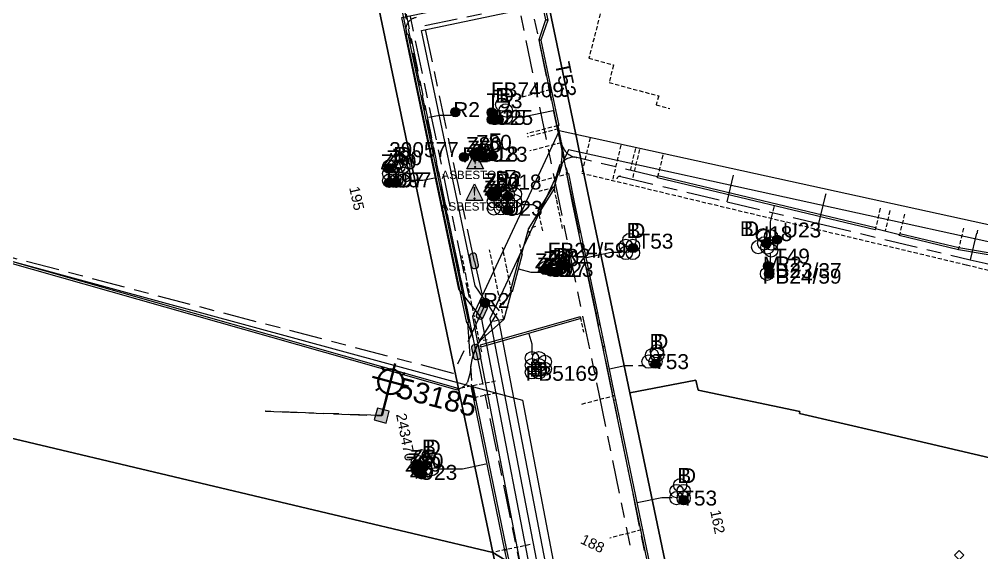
# Model space of a CAD drawing. Header units: metres. Extents: x 313711 to 315840, y 6256069 to 6257554.
# Drawn here: x 315133.4 to 315249.5, y 6256413.3 to 6256477.6 of the extents above; entities that cross this region are included whole.
import ezdxf
from ezdxf.enums import TextEntityAlignment as Align

# ---------------------------------------------------------------- set-up
doc = ezdxf.new("R2010")
doc.units = ezdxf.units.M
doc.linetypes.add('Cable Exist UG', pattern=[8.2, 4, -1.2, 1.8, -1.2])
doc.linetypes.add('DASHED', pattern=[0.75, 0.5, -0.25])
doc.layers.get('0').update_dxf_attribs({"color": 6})
for name, color, linetype in [('_User DUCT CONFIGS', 7, 'Continuous'), ('_User EARTHING', 7, 'Continuous'), ('Duct_SP_EXT', 7, 'Continuous'), ('Equip_HV_EXT', 7, 'Continuous'), ('Equip_SP_SL_EXT', 7, 'Continuous'), ('Mains_HV_EXT', 7, 'Continuous'), ('Mains_LV_EXT', 7, 'Continuous'), ('Mains_SL_EXT', 7, 'Continuous'), ('Services_SP_EXT', 7, 'Continuous'), ('SupportsUG_SP_LV_SL_EXT', 7, 'Continuous'), ('Trench_SP_EXT', 7, 'Continuous'), ('UG_Details_SP_MISC', 7, 'Continuous')]:
    doc.layers.add(name, color=color, linetype=linetype)
for name, color, linetype, lineweight in [('Cadastre Buildings_SP_EXT', 9, 'Continuous', 5), ('Cadastre Land Parcels_SP_EXT', 9, 'Continuous', 5), ('Cadastre Roads_SP_EXT', 9, 'Continuous', 5)]:
    doc.layers.add(name, color=color, linetype=linetype, lineweight=lineweight)
doc.layers.add('UNKNOWN_FEATURES', color=1, linetype='DASHED', plot=False)
doc.styles.add('COLUMN_LABEL', font='arial.ttf')
doc.styles.add('iecARIAL', font='arial.ttf', dxfattribs={"height": 2})
doc.styles.add('iecNAME', font='times.ttf')
doc.styles.add('POLE_LABEL', font='arial.ttf')
doc.styles.get("Standard").update_dxf_attribs({"font": 'arial.ttf'})
doc.linetypes.add('Cable P UG', pattern='A,6,-0.5,["P",Standard,S=1.7,R=0,X=0.5,Y=-1],-2.9', length=9.4)

# ---------------------------------------------------------------- blocks, each defined once
blk = doc.blocks.new('COLUMN_EXT')
blk.add_hatch(color=256).paths.add_polyline_path([(-1.49, 1.48), (-1.49, -1.49), (1.48, -1.49), (1.48, 1.48)])
blk.add_lwpolyline([(-1.49, -1.49), (1.48, -1.49), (1.48, 1.48), (-1.49, 1.48)], close=True)
for tag, height, style, flags, p in [('ASSET_NUM', 2.5, 'COLUMN_LABEL', 8, (2, 2)), ('STRUCTURE_PLANT_NUMBER', 0.2, 'POLE_LABEL', 9, (1.81, 0.03)), ('STREET_CODE', 0.2, 'COLUMN_LABEL', 9, (1.81, -0.2))]:
    blk.add_attdef(tag, text='', height=height, dxfattribs=dict(style=style, flags=flags)).set_placement(p, align=Align.MIDDLE_LEFT)
at = {"flags": 1}
blk.add_attdef('Z', (1.81, -2.35), '', height=0.2, dxfattribs=at)
at = {"flags": 9}
for tag, p in [('COLUMN_TYPE', (1.81, -0.4)), ('OWNED_BY', (1.81, -0.6)), ('STATE', (1.81, -0.8)), ('USAGE', (1.81, -1)), ('STREETNAME', (1.81, -1.6)), ('SUBURB', (1.81, -1.8)), ('LEGEND', (1.81, -1.2)), ('LOCATION', (1.81, -1.4)), ('NOTES', (1.81, -2))]:
    blk.add_attdef(tag, text='', height=0.2, dxfattribs=at).set_placement(p, align=Align.MIDDLE_LEFT)
blk = doc.blocks.new('DUCT_EXT')
blk.add_circle((0, 0.8), 0.8)
at = {"flags": 1}
blk.add_attdef('Z', (0, 0), '', height=0.2, dxfattribs=at)
at = {"flags": 9}
for tag, p in [('DUCT_CODE', (0, 0)), ('XSECT_TYPE', (0, -0.2)), ('STATE', (0, -0.6)), ('FB_REFERENCE', (0, -0.4)), ('NOTES', (0, -0.8))]:
    blk.add_attdef(tag, text='', height=0.2, dxfattribs=at).set_placement(p, align=Align.MIDDLE_LEFT)
blk = doc.blocks.new('SL_LANTERN_EXT')
at = {"lineweight": 40}
for p, q in [((0, 1.97), (0, 6.47)), ((-1.46, 5.68), (-1.06, 5.28)), ((1.46, 5.68), (1.06, 5.28)), ((-2.25, 4.22), (2.25, 4.22)), ((-1.46, 2.76), (-1.06, 3.16)), ((0, 0), (0, 2.72)), ((1.46, 2.76), (1.06, 3.16))]:
    blk.add_line(p, q, dxfattribs=at)
blk.add_circle((0, 4.22), 1.5, dxfattribs=at)
at = {"style": 'iecARIAL', "flags": 8}
blk.add_attdef('ASSET_NUM', (1.5, 1.5), '', height=2.5, dxfattribs=at)
for tag, p, height, flags in [('CONSTRUCTED_VOLTAGE', (0.98, -0.65), 0.2, 9), ('CONTROL_TYPE', (0.98, -0.85), 0.2, 9), ('LANTERN_PURPOSE', (0.98, -1.05), 0.2, 9), ('LANTERN_TYPE', (0.98, -1.25), 0.2, 9), ('LNUMBER', (2.18, -3.25), 2.5, 8), ('OPERATING_VOLTAGE', (0.98, -1.65), 0.2, 9), ('ORIENTATION', (0.98, -1.85), 0.2, 9), ('OWNED_BY', (0.98, -2.05), 0.2, 9), ('STATE', (0.98, -2.25), 0.2, 9), ('NO_PHASES', (0.98, -1.45), 0.2, 9), ('USAGE', (0.98, -2.45), 0.2, 9), ('CEXIST', (0.98, -2.65), 0.2, 9), ('CNEW', (0.98, -2.85), 0.2, 9), ('CNUMBER', (0.98, -3.05), 0.2, 9), ('CREMOVE', (0.98, -3.25), 0.2, 9), ('CREPLACE', (0.98, -3.45), 0.2, 9), ('LKINGHEIGHT', (0.98, -3.65), 0.2, 9), ('LBRACKET', (0.98, -3.85), 0.2, 9), ('LBRACKETVOCAB', (0.98, -4.05), 0.2, 9), ('LCATEGORY', (0.98, -4.25), 0.2, 9), ('LCHARGE1', (0.98, -4.45), 0.2, 9), ('LCHARGE1PERCENT', (0.98, -4.65), 0.2, 9), ('LCHARGE2', (0.98, -4.85), 0.2, 9), ('LCHARGE2PERCENT', (0.98, -5.05), 0.2, 9), ('LCHARGE3', (0.98, -5.25), 0.2, 9), ('LCHARGE3PERCENT', (0.98, -5.45), 0.2, 9), ('LEXIST', (0.98, -5.65), 0.2, 9), ('LLAMP', (0.98, -5.85), 0.2, 9), ('LLAMPVOCAB', (0.98, -6.05), 0.2, 9), ('LMAST', (0.98, -6.25), 0.2, 9), ('LMASTVOCAB', (0.98, -6.45), 0.2, 9), ('LNEW', (0.98, -6.65), 0.2, 9), ('LANTNUMBER', (0.98, -6.85), 0.2, 9), ('LOUTREACH', (0.98, -7.25), 0.2, 9), ('LOUTREACHVOCAB', (0.98, -7.45), 0.2, 9), ('LRATECODE', (0.98, -7.65), 0.2, 9), ('LREMOVE', (0.98, -7.85), 0.2, 9), ('LREPLACE', (0.98, -8.05), 0.2, 9), ('LTYPE', (0.98, -8.25), 0.2, 9), ('STREETNAME', (0.98, -9.25), 0.2, 9), ('SUBURB', (0.98, -9.45), 0.2, 1), ('LTYPEVOCAB', (0.98, -8.45), 0.2, 9), ('LEGEND', (0.98, -8.65), 0.2, 9), ('LOCATION', (0.98, -8.85), 0.2, 9), ('NOTES', (0.98, -9.05), 0.2, 9)]:
    blk.add_attdef(tag, p, '', height=height, dxfattribs=dict(flags=flags))
blk = doc.blocks.new('CCP_EXT')
at = {"flags": 9}
for tag, p in [('STATE', (0, -1.8)), ('LEGEND', (0, -1.4)), ('LIFE_SUPPORT', (0, -1.6)), ('NOTES', (0, -2))]:
    blk.add_attdef(tag, text='', height=0.2, dxfattribs=at).set_placement(p, align=Align.MIDDLE_LEFT)
blk.add_wipeout([(0, 0.57), (0.57, 0), (0, -0.57), (-0.57, 0)])
blk.add_lwpolyline([(-0.57, 0), (0, 0.57), (0.57, 0), (0, -0.57), (-0.57, 0)])
at = {"flags": 1}
blk.add_attdef('Z', (0, 0), '', height=0.2, dxfattribs=at)
at = {"flags": 9}
for tag, p in [('CCP_TYPE', (0, 0)), ('CONSTRUCTED_VOLTAGE', (0, -0.2)), ('OPERATING_VOLTAGE', (0, -0.6)), ('ORIENTATION', (0, -0.8)), ('OWNED_BY', (0, -1)), ('NO_PHASES', (0, -0.4)), ('USAGE', (0, -1.2))]:
    blk.add_attdef(tag, text='', height=0.2, dxfattribs=at).set_placement(p, align=Align.MIDDLE_LEFT)
blk = doc.blocks.new('HV_STJ_EXT')
h = blk.add_hatch(color=256)
edge = h.paths.add_edge_path()
edge.add_ellipse((-0.59, 0.13), major_axis=(0.226, 0.226), ratio=1, start_angle=45, end_angle=135)
edge.add_line((-0.91, 0.13), (-0.91, -0.13))
edge.add_ellipse((-0.59, -0.13), major_axis=(0.226, 0.226), ratio=1, start_angle=135, end_angle=225)
edge.add_line((-0.59, -0.45), (0.59, -0.45))
edge.add_ellipse((0.59, -0.13), major_axis=(-0.226, 0.226), ratio=1, start_angle=135, end_angle=225)
edge.add_line((0.91, -0.13), (0.91, 0.13))
edge.add_ellipse((0.59, 0.13), major_axis=(-0.226, 0.226), ratio=1, start_angle=225, end_angle=315)
edge.add_line((0.59, 0.45), (-0.59, 0.45))
blk.add_lwpolyline([(-0.91, 0.13), (-0.91, -0.13, 0.414214), (-0.59, -0.45), (0.59, -0.45, 0.414214), (0.91, -0.13), (0.91, 0.13, 0.414214), (0.59, 0.45), (-0.59, 0.45, 0.414214)], format="xyb", close=True)
for tag, flags, p in [('ORIENTATION', 9, (1.5, 0)), ('Z', 1, (1.5, -0.8)), ('USAGE', 9, (1.5, -0.2)), ('LEGEND', 9, (1.5, -0.4)), ('NOTES', 9, (1.5, -0.6))]:
    blk.add_attdef(tag, text='', height=0.2, dxfattribs=dict(flags=flags)).set_placement(p, align=Align.MIDDLE_LEFT)
blk = doc.blocks.new('WARNING_FEATURE_EXT')
h = blk.add_hatch(color=2)
h.dxf.hatch_style = 1
h.paths.add_polyline_path([(0, 1.99), (-0.99, 0), (1, 0)])
at = {"color": 18, "true_color": 0x000000}
blk.add_lwpolyline([(-0.99, 0), (0, 1.99), (1, 0)], close=True, dxfattribs=at)
at = {"color": 18, "true_color": 0x000000, "insert": (0, 0.87), "char_height": 1.5, "attachment_point": 5, "line_spacing_factor": 1.5, "style": 'iecNAME'}
blk.add_mtext_dynamic_manual_height_columns('!', width=1.5, gutter_width=4, heights=[0], dxfattribs=at)
at = {"color": 2, "flags": 1}
for tag, p in [('STATE', (1.19, 2.01)), ('HAZMAT_ID', (1.19, 0.72))]:
    blk.add_attdef(tag, p, '', height=0.8, dxfattribs=at)
at = {"color": 2}
blk.add_attdef('WARNING_TYPE', text='', height=1, dxfattribs=at).set_placement((-4.07, -1.22), (4.88, -1.22), align=Align.ALIGNED)
at = {"color": 2, "flags": 1}
blk.add_attdef('WARNING_DESC', text='', height=0.8, dxfattribs=at).set_placement((1.19, -0.56), align=Align.MIDDLE_CENTER)
blk = doc.blocks.new('CABLE_LARGE_EXT')
h = blk.add_hatch(color=256)
edge = h.paths.add_edge_path()
edge.add_arc((0, 0.55), 0.55, 0, 360)
blk.add_circle((0, 0.55), 0.55)
at = {"flags": 1}
blk.add_attdef('Z', (0, 0), '', height=0.2, dxfattribs=at)
at = {"flags": 9}
for tag, p in [('COND_CODE', (0, 0)), ('STATE', (0, -0.4)), ('XSECT_SIZE', (0, -0.6)), ('FB_REFERENCE', (0, -0.2)), ('NOTES', (0, -0.8))]:
    blk.add_attdef(tag, text='', height=0.2, dxfattribs=at).set_placement(p, align=Align.MIDDLE_LEFT)

msp = doc.modelspace()

# ---------------------------------------------------------------- linework, layer by layer
at = {"layer": '_User DUCT CONFIGS'}
for points in [[(315192.49, 6256465.82), (315194.14, 6256465.82), (315197.83, 6256466.59)], [(315185.5, 6256466.01), (315184.13, 6256466.01), (315182.84, 6256465.73)], [(315180.35, 6256458.2), (315182.14, 6256458.2), (315183.54, 6256458.49)], [(315193.88, 6256455.28), (315195.43, 6256455.28), (315196.16, 6256454.83)], [(315224.36, 6256454.45), (315224.52, 6256455.11)], [(315224.07, 6256451.8), (315224.07, 6256453.16), (315224.32, 6256454.29)], [(315206.09, 6256449.46), (315204.83, 6256449.46), (315201.86, 6256448.85)], [(315224.07, 6256448.36), (315224.07, 6256449.45)], [(315196.59, 6256447.05), (315195.17, 6256447.05), (315193.71, 6256447.45)], [(315190.01, 6256443.09), (315190.8, 6256443.09), (315191.31, 6256442.46)], [(315195.3, 6256437.15), (315195.3, 6256438.42), (315194.94, 6256439.65)], [(315207.43, 6256435.8), (315206.49, 6256435.8), (315204.64, 6256435.41)], [(315207.43, 6256435.8), (315206.49, 6256435.8), (315204.64, 6256435.41)], [(315208.85, 6256435.8), (315208.12, 6256435.8)], [(315208.85, 6256435.8), (315208.12, 6256435.8)], [(315183.9, 6256423.41), (315186.91, 6256423.41), (315189.73, 6256423.98)], [(315181.08, 6256423.49), (315181.59, 6256423.31)], [(315181.31, 6256422.24), (315181.6, 6256422.64)], [(315212.21, 6256419.92), (315210.95, 6256419.92), (315207.98, 6256419.3)]]:
    msp.add_lwpolyline(points, dxfattribs=at)
at = {"layer": 'Cadastre Buildings_SP_EXT', "linetype": 'Continuous'}
msp.add_lwpolyline([(315190.56, 6256413.33), (315093.67, 6256436.29), (315092.57, 6256431.85), (315089.6, 6256432.54), (315087.87, 6256425.48), (315086.7, 6256420.72), (315166.13, 6256402.05), (315166.15, 6256403.83), (315192.36, 6256404.77), (315190.56, 6256413.33)], close=True, dxfattribs=at)
at = {"layer": 'Cadastre Land Parcels_SP_EXT', "linetype": 'Continuous'}
msp.add_lwpolyline([(315172.74, 6256498.35), (315135.1, 6256507.46), (315109.63, 6256513.64), (315109.56, 6256513.37), (315100.55, 6256477.1), (315096.48, 6256460.5), (315096.2, 6256459.33), (315090.7, 6256436.98), (315091.39, 6256436.82), (315092.66, 6256436.53), (315093.67, 6256436.29), (315190.56, 6256413.33), (315172.74, 6256498.35)], close=True, dxfattribs=at)
for points in [[(315172.74, 6256498.35), (315190.56, 6256413.33), (315214.14, 6256398.91)], [(315196.58, 6256482.69), (315200.68, 6256463.13), (315201.39, 6256459.76), (315202.24, 6256455.71), (315205.27, 6256441.21), (315205.84, 6256438.52), (315207.09, 6256432.56), (315215.06, 6256434.08), (315215.34, 6256432.87), (315227.59, 6256430.29), (315227.54, 6256430.06), (315237.26, 6256427.83), (315268.73, 6256420.48)], [(315212.44, 6256407.01), (315207.09, 6256432.56), (315205.84, 6256438.52), (315205.27, 6256441.21), (315202.24, 6256455.71), (315201.39, 6256459.76), (315200.68, 6256463.13), (315196.58, 6256482.69)], [(315270.52, 6256408.2), (315270.8, 6256419.99), (315268.73, 6256420.48), (315237.26, 6256427.83), (315227.54, 6256430.06), (315227.59, 6256430.29), (315215.34, 6256432.87), (315215.06, 6256434.08), (315207.09, 6256432.56), (315212.44, 6256407.01)]]:
    msp.add_lwpolyline(points, dxfattribs=at)
at = {"layer": 'Cadastre Roads_SP_EXT', "linetype": 'Continuous'}
msp.add_lwpolyline([(315214.14, 6256398.91), (315190.56, 6256413.33), (315192.36, 6256404.77), (315193.59, 6256398.88), (315195.3, 6256390.68), (315209.18, 6256386.17), (315217.32, 6256383.53), (315214.14, 6256398.91)], close=True, dxfattribs=at)
at = {"layer": 'Duct_SP_EXT'}
for p, q in [((315195.66, 6256483.6), (315196.93, 6256477.52)), ((315195.9, 6256483.61), (315197.18, 6256477.5)), ((315196.93, 6256477.52), (315196.13, 6256475.1)), ((315197.18, 6256477.5), (315196.37, 6256475.09)), ((315196.93, 6256477.52), (315197.06, 6256477.51)), ((315197.18, 6256477.5), (315197.06, 6256477.51)), ((315180.07, 6256475.76), (315180.19, 6256475.78)), ((315180.07, 6256475.76), (315187.4, 6256441)), ((315180.31, 6256475.81), (315180.19, 6256475.78)), ((315180.31, 6256475.81), (315187.64, 6256441.05)), ((315196.13, 6256475.1), (315197.38, 6256469.06)), ((315196.13, 6256475.1), (315196.25, 6256475.09)), ((315196.37, 6256475.09), (315196.25, 6256475.09)), ((315196.37, 6256475.09), (315197.62, 6256469.11)), ((315197.38, 6256469.06), (315197.5, 6256469.09)), ((315197.38, 6256469.06), (315197.5, 6256469.09)), ((315197.38, 6256469.06), (315198.28, 6256464.75)), ((315197.62, 6256469.11), (315197.5, 6256469.09)), ((315197.62, 6256469.11), (315197.5, 6256469.09)), ((315197.62, 6256469.11), (315198.51, 6256464.8)), ((315198.28, 6256464.75), (315198.4, 6256464.77)), ((315198.51, 6256464.8), (315198.4, 6256464.77)), ((315198.29, 6256458.89), (315198.7, 6256460.14)), ((315198.52, 6256458.81), (315198.93, 6256460.06)), ((315198.7, 6256460.14), (315198.82, 6256460.1)), ((315198.93, 6256460.06), (315198.82, 6256460.1)), ((315198.29, 6256458.89), (315198.4, 6256458.85)), ((315198.52, 6256458.81), (315198.4, 6256458.85)), ((315199.44, 6256458.94), (315199.56, 6256458.97)), ((315199.44, 6256458.94), (315200.19, 6256455.28)), ((315199.68, 6256458.99), (315199.56, 6256458.97)), ((315199.68, 6256458.99), (315200.43, 6256455.33)), ((315210.41, 6256458.46), (315210.44, 6256458.58)), ((315236.67, 6256452.2), (315210.41, 6256458.46)), ((315210.46, 6256458.7), (315210.44, 6256458.58)), ((315236.73, 6256452.44), (315210.46, 6256458.7)), ((315196.01, 6256454.43), (315197.85, 6256457.38)), ((315196.21, 6256454.3), (315198.06, 6256457.25)), ((315197.85, 6256457.38), (315197.96, 6256457.32)), ((315198.06, 6256457.25), (315197.96, 6256457.32)), ((315200.19, 6256455.28), (315200.31, 6256455.3)), ((315200.19, 6256455.28), (315202.95, 6256442.15)), ((315200.43, 6256455.33), (315200.31, 6256455.3)), ((315200.43, 6256455.33), (315203.19, 6256442.19)), ((315196.01, 6256454.43), (315196.11, 6256454.37)), ((315196.21, 6256454.3), (315196.11, 6256454.37)), ((315236.67, 6256452.2), (315236.7, 6256452.32)), ((315236.73, 6256452.44), (315236.7, 6256452.32)), ((315239.59, 6256451.51), (315239.62, 6256451.62)), ((315246.72, 6256449.81), (315239.59, 6256451.51)), ((315239.65, 6256451.74), (315239.62, 6256451.62)), ((315246.76, 6256450.04), (315239.65, 6256451.74)), ((315192.69, 6256444.82), (315193.92, 6256449.36)), ((315192.92, 6256444.76), (315194.15, 6256449.3)), ((315193.92, 6256449.36), (315194.04, 6256449.33)), ((315194.15, 6256449.3), (315194.04, 6256449.33)), ((315246.72, 6256449.81), (315246.74, 6256449.92)), ((315255.72, 6256448.29), (315246.72, 6256449.81)), ((315246.76, 6256450.04), (315246.74, 6256449.92)), ((315255.8, 6256448.52), (315246.76, 6256450.04)), ((315131.73, 6256448.4), (315186.26, 6256432.91)), ((315131.79, 6256448.63), (315186.33, 6256433.14)), ((315192.69, 6256444.82), (315192.8, 6256444.79)), ((315192.92, 6256444.76), (315192.8, 6256444.79)), ((315202.95, 6256442.15), (315203.07, 6256442.17)), ((315202.95, 6256442.15), (315203.07, 6256442.17)), ((315202.95, 6256442.15), (315203.24, 6256440.77)), ((315203.19, 6256442.19), (315203.07, 6256442.17)), ((315203.19, 6256442.19), (315203.07, 6256442.17)), ((315203.19, 6256442.19), (315203.47, 6256440.82)), ((315187.4, 6256441), (315187.52, 6256441.02)), ((315187.64, 6256441.05), (315187.52, 6256441.02)), ((315201.09, 6256441.74), (315189.04, 6256438.29)), ((315201.16, 6256441.51), (315189.11, 6256438.06)), ((315201.09, 6256441.74), (315201.13, 6256441.63)), ((315201.16, 6256441.51), (315201.13, 6256441.63)), ((315203.24, 6256440.77), (315203.36, 6256440.8)), ((315203.24, 6256440.77), (315203.8, 6256438.1)), ((315203.47, 6256440.82), (315203.36, 6256440.8)), ((315203.47, 6256440.82), (315204.04, 6256438.15)), ((315189.04, 6256438.29), (315189.08, 6256438.17)), ((315189.11, 6256438.06), (315189.08, 6256438.17)), ((315203.8, 6256438.1), (315203.92, 6256438.12)), ((315203.8, 6256438.1), (315205, 6256432.19)), ((315204.04, 6256438.15), (315203.92, 6256438.12)), ((315204.04, 6256438.15), (315205.23, 6256432.24)), ((315186.26, 6256432.91), (315186.3, 6256433.03)), ((315186.33, 6256433.14), (315186.3, 6256433.03)), ((315187.9, 6256433.36), (315188.02, 6256433.38)), ((315187.9, 6256433.36), (315191.99, 6256413.57)), ((315188.14, 6256433.4), (315188.02, 6256433.38)), ((315188.14, 6256433.4), (315192.23, 6256413.62)), ((315204.99, 6256432.19), (315205.11, 6256432.21)), ((315204.99, 6256432.19), (315205.11, 6256431.65)), ((315205, 6256432.19), (315205.11, 6256432.21)), ((315205.23, 6256432.24), (315205.11, 6256432.21)), ((315205.23, 6256432.24), (315205.11, 6256432.21)), ((315205.11, 6256431.65), (315205.22, 6256431.68)), ((315205.11, 6256431.65), (315210.39, 6256406.3)), ((315205.34, 6256431.7), (315205.22, 6256431.68)), ((315205.23, 6256432.24), (315205.34, 6256431.7)), ((315205.34, 6256431.7), (315210.62, 6256406.36)), ((315191.99, 6256413.57), (315192.11, 6256413.6)), ((315191.99, 6256413.57), (315193.26, 6256407.51)), ((315192.23, 6256413.62), (315192.11, 6256413.6)), ((315192.23, 6256413.62), (315193.5, 6256407.56))]:
    msp.add_line(p, q, dxfattribs=at)
at = {"layer": 'Mains_HV_EXT', "linetype": 'Cable P UG'}
for points in [[(315189.16, 6256441.62), (315186.47, 6256445.04), (315179.6, 6256477.79), (315192.45, 6256480.49), (315192.45, 6256480.49), (315192.15, 6256481.93), (315191.68, 6256485.36), (315191.59, 6256488.84), (315191.77, 6256492.25), (315192.22, 6256495.67), (315192.95, 6256498.92), (315194.81, 6256506.08), (315195.25, 6256507.77), (315195.25, 6256507.77), (315204.02, 6256541.49), (315208.35, 6256540.4), (315217.14, 6256538.2), (315227.49, 6256535.61), (315231.86, 6256534.51), (315236.09, 6256533.45), (315239.6, 6256532.57), (315243.81, 6256531.52), (315248.25, 6256530.4), (315257.02, 6256528.2)], [(315191.24, 6256441.36), (315188.42, 6256445.45), (315181.97, 6256476.25), (315194.81, 6256478.94), (315194.12, 6256482.27), (315193.68, 6256485.52), (315193.59, 6256488.82), (315193.76, 6256492.07), (315194.19, 6256495.31), (315194.9, 6256498.45), (315196.75, 6256505.57), (315197.19, 6256507.27), (315205.46, 6256539.06), (315207.86, 6256538.46), (315216.65, 6256536.26), (315227, 6256533.67), (315231.37, 6256532.57), (315235.6, 6256531.51), (315239.12, 6256530.63), (315243.32, 6256529.58), (315247.77, 6256528.46), (315256.53, 6256526.26)], [(315128.06, 6256449.65), (315194.15, 6256431.69), (315194.15, 6256431.69), (315200.36, 6256399.04)], [(315189.16, 6256441.62), (315196.58, 6256403.13)], [(315191.24, 6256441.36), (315198.54, 6256403.56)]]:
    msp.add_lwpolyline(points, dxfattribs=at)
at = {"layer": 'Mains_HV_EXT', "linetype": 'Cable Exist UG'}
for points in [[(315188.34, 6256448.39), (315182.35, 6256476.84), (315194.17, 6256479.29), (315194.17, 6256479.29), (315194.13, 6256479.49), (315193.54, 6256482.29), (315193.16, 6256485.22), (315193.06, 6256489.57), (315193.31, 6256493.26), (315194.06, 6256496.92), (315194.89, 6256500.16)], [(315189.24, 6256442.35), (315185.8, 6256434.9), (315185.8, 6256434.9), (315131.72, 6256449.07), (315117.09, 6256459.8), (315072.49, 6256470.44), (315076.04, 6256484.76)], [(315188.56, 6256437.48), (315179.99, 6256478.39)], [(315188.34, 6256448.39), (315189.58, 6256443.11), (315189.24, 6256442.35)], [(315188.56, 6256437.48), (315203.43, 6256364.84), (315194.52, 6256358.02), (315107.48, 6256377.6)]]:
    msp.add_lwpolyline(points, dxfattribs=at)
at = {"layer": 'Mains_LV_EXT', "linetype": 'Cable Exist UG'}
msp.add_lwpolyline([(315197.03, 6256390.71), (315211.56, 6256400.41), (315202.69, 6256443.76), (315200.28, 6256455.3), (315199.43, 6256459.35), (315198.72, 6256462.72), (315194.61, 6256482.35), (315194.17, 6256485.56), (315194.09, 6256488.81), (315194.26, 6256492.02), (315194.68, 6256495.23), (315195.38, 6256498.33), (315195.7, 6256499.62), (315215.68, 6256494.67), (315217.42, 6256498.36)], dxfattribs=at)
at = {"layer": 'Mains_SL_EXT', "linetype": 'Cable Exist UG'}
for points in [[(315176.16, 6256499.06), (315187.89, 6256443.13)], [(315163.16, 6256430.33), (315177.17, 6256429.82)]]:
    msp.add_lwpolyline(points, dxfattribs=at)
at = {"layer": 'Trench_SP_EXT', "linetype": 'Cable Exist UG'}
for points in [[(315188.32, 6256543.74), (315184.75, 6256544.64), (315184.75, 6256544.64, 0.42093), (315179.64, 6256541.64), (315179.64, 6256541.64), (315178.63, 6256537.66), (315178.63, 6256537.66, 0.136755), (315178.64, 6256536.77), (315178.64, 6256536.77), (315180.02, 6256531.14), (315180.02, 6256531.14, 0.29935), (315180.7, 6256530.54), (315180.7, 6256530.54), (315200.16, 6256525.74), (315200.16, 6256525.74, -0.412505), (315200.79, 6256524.68), (315200.79, 6256524.68), (315195.82, 6256505.59), (315192.89, 6256483.08), (315198.07, 6256457.85)], [(315181.3, 6256477.79, 0.494324), (315180.19, 6256475.78)], [(315198.82, 6256460.1, 0.0839), (315198.8, 6256462.74), (315198.8, 6256462.74), (315198.4, 6256464.77)], [(315210.44, 6256458.59), (315200.7, 6256460.91), (315200.47, 6256460.97), (315200.47, 6256460.97, -0.295741), (315198.83, 6256462.69), (315198.83, 6256462.69), (315198.82, 6256462.71)], [(315198.82, 6256460.1, -0.324789), (315200.63, 6256460.93), (315200.63, 6256460.93), (315200.7, 6256460.91)], [(315205.52, 6256458.35), (315205.52, 6256458.37), (315205.52, 6256458.37, -0.410585), (315205.99, 6256458.65), (315205.99, 6256458.65), (315218.83, 6256455.59)], [(315192.81, 6256444.83), (315191.88, 6256441.41), (315188.95, 6256438.77), (315188.85, 6256438.6), (315188.85, 6256438.6, 0.185931), (315187.99, 6256433.39), (315187.99, 6256433.39), (315187.99, 6256433.37), (315188.39, 6256431.58)], [(315188.74, 6256438.41), (315188.34, 6256437.56), (315188.08, 6256436.75), (315187.92, 6256435.95), (315187.82, 6256435.02), (315187.51, 6256433.85), (315187.51, 6256433.85, -0.219551), (315186.32, 6256433.02), (315186.32, 6256433.02), (315186.3, 6256433.03)]]:
    msp.add_lwpolyline(points, format="xyb", dxfattribs=at)
for points in [[(315175.73, 6256499.35), (315188.44, 6256437.8)], [(315198.4, 6256464.77), (315199.56, 6256458.97)], [(315197.96, 6256457.32), (315198.4, 6256458.85)], [(315197.96, 6256457.32), (315198.4, 6256458.85)], [(315218.83, 6256455.59), (315219.59, 6256458.78)], [(315198.07, 6256457.85), (315203.34, 6256432.42), (315207.1, 6256414.21)], [(315230.62, 6256456.15), (315229.86, 6256452.96)], [(315218.83, 6256455.59), (315229.86, 6256452.96)], [(315196.11, 6256454.37), (315194.87, 6256452.37), (315194.04, 6256449.33)], [(315229.86, 6256452.96), (315248.14, 6256448.59)], [(315239.62, 6256451.62), (315236.7, 6256452.32)], [(315248.91, 6256451.79), (315248.14, 6256448.59)], [(315248.14, 6256448.59), (315249.93, 6256448.17), (315264.57, 6256444.67), (315276.95, 6256441.56), (315278.04, 6256444.14)], [(315188.95, 6256438.77), (315192.8, 6256444.79)], [(315187.52, 6256441.02), (315188.15, 6256439.19)], [(315177.17, 6256429.82), (315163.16, 6256430.33), (315163.11, 6256430.34)]]:
    msp.add_lwpolyline(points, dxfattribs=at)
at = {"layer": 'UG_Details_SP_MISC', "linetype": 'Cable Exist UG', "flags": 128}
for points in [[(315172.72, 6256511.79), (315180.19, 6256475.78)], [(315187.52, 6256441.02), (315188.02, 6256433.38)]]:
    msp.add_lwpolyline(points, dxfattribs=at)
at = {"layer": 'UNKNOWN_FEATURES'}
for points in [[(315220.99, 6256492.42), (315219.58, 6256492.73), (315218.3, 6256487.96), (315215.53, 6256488.71), (315215.42, 6256488.26), (315206.68, 6256490.58), (315202.15, 6256472.92), (315205.11, 6256472.08), (315204.58, 6256469.96), (315210.57, 6256468.35), (315210.26, 6256467.27), (315211.92, 6256466.83)], [(315197.5, 6256469.09), (315193.66, 6256468.08)], [(315198.4, 6256464.77), (315194.65, 6256463.79)], [(315198.48, 6256464.38), (315194.75, 6256463.41)], [(315202.31, 6256463.32), (315201.28, 6256459.01)], [(315198.82, 6256462.71), (315195.04, 6256461.72)], [(315206.01, 6256462.43), (315204.98, 6256458.13)], [(315207.76, 6256462.02), (315207.13, 6256459.38)], [(315208.25, 6256461.9), (315207.39, 6256458.32)], [(315211.07, 6256461.23), (315210.44, 6256458.58)], [(315195.73, 6256457.96), (315199.56, 6256458.97)], [(315270.94, 6256420.24), (315262.76, 6256444.35), (315247.64, 6256447.96), (315201.28, 6256459.01)], [(315197.96, 6256457.32), (315196.1, 6256456.83)], [(315198.97, 6256452.38), (315198.24, 6256455.95), (315197.96, 6256457.32)], [(315230.72, 6256456.54), (315230.62, 6256456.15)], [(315196.58, 6256452.07), (315196.25, 6256453.67), (315196.11, 6256454.37)], [(315237.29, 6256454.8), (315236.7, 6256452.32)], [(315238.46, 6256454.52), (315237.87, 6256452.04)], [(315240.21, 6256454.11), (315239.62, 6256451.62)], [(315195.71, 6256452.59), (315194.87, 6256452.37)], [(315195.03, 6256451.54), (315194.87, 6256452.37)], [(315247.33, 6256452.41), (315246.74, 6256449.92)], [(315249.03, 6256452.18), (315248.92, 6256451.74)], [(315194.04, 6256449.33), (315193.81, 6256450.44)], [(315188.95, 6256438.77), (315187.35, 6256446.59), (315186.85, 6256449.1)], [(315191.88, 6256441.41), (315190.18, 6256449.79)], [(315192.81, 6256444.83), (315192.24, 6256447.62), (315191.75, 6256450.09)], [(315191.88, 6256441.41), (315190.64, 6256441.16)], [(315201.13, 6256441.63), (315201.26, 6256440.96), (315201.49, 6256439.88)], [(315189.87, 6256438.96), (315188.95, 6256438.77)], [(315189.22, 6256437.51), (315189.08, 6256438.17)], [(315190.88, 6256433.96), (315186.3, 6256433.03)], [(315188.31, 6256432.01), (315191.16, 6256432.59)], [(315201.28, 6256431.21), (315205.11, 6256432.21)], [(315208.48, 6256416.04), (315204.68, 6256415.04)], [(315195.08, 6256414.26), (315190.49, 6256413.32)]]:
    msp.add_lwpolyline(points, dxfattribs=at)

# ---------------------------------------------------------------- block references
at = {"layer": '_User DUCT CONFIGS'}
for name, p in [('DUCT_EXT', (315191.69, 6256466.5)), ('CABLE_LARGE_EXT', (315186.03, 6256465.84)), ('CABLE_LARGE_EXT', (315190.42, 6256465.8)), ('DUCT_EXT', (315192.12, 6256465.8)), ('DUCT_EXT', (315192.12, 6256464.95)), ('CABLE_LARGE_EXT', (315190.42, 6256464.95)), ('CABLE_LARGE_EXT', (315191.27, 6256464.95)), ('DUCT_EXT', (315188.65, 6256460.52)), ('CABLE_LARGE_EXT', (315188.49, 6256460.93)), ('CABLE_LARGE_EXT', (315188.83, 6256460.94)), ('CABLE_LARGE_EXT', (315187.09, 6256460.45)), ('CABLE_LARGE_EXT', (315188.48, 6256460.59)), ('CABLE_LARGE_EXT', (315188.83, 6256460.59)), ('CABLE_LARGE_EXT', (315189.51, 6256460.53)), ('CABLE_LARGE_EXT', (315190.56, 6256460.52)), ('DUCT_EXT', (315178.62, 6256459.03)), ('DUCT_EXT', (315179.19, 6256459.03)), ('DUCT_EXT', (315179.76, 6256459.03)), ('CABLE_LARGE_EXT', (315178.06, 6256457.33)), ('CABLE_LARGE_EXT', (315178.91, 6256457.33)), ('DUCT_EXT', (315190.68, 6256455.69)), ('CABLE_LARGE_EXT', (315190.52, 6256456.1)), ('CABLE_LARGE_EXT', (315190.86, 6256456.1)), ('CABLE_LARGE_EXT', (315191.1, 6256456.42)), ('DUCT_EXT', (315191.53, 6256455.69)), ('DUCT_EXT', (315192.38, 6256455.69)), ('DUCT_EXT', (315193.23, 6256455.69)), ('DUCT_EXT', (315190.68, 6256454.85)), ('CABLE_LARGE_EXT', (315190.51, 6256455.75)), ('CABLE_LARGE_EXT', (315190.86, 6256455.75)), ('DUCT_EXT', (315191.54, 6256454.85)), ('DUCT_EXT', (315192.39, 6256454.85)), ('CABLE_LARGE_EXT', (315192.38, 6256455.69)), ('DUCT_EXT', (315193.24, 6256454.85)), ('DUCT_EXT', (315190.68, 6256453.99)), ('DUCT_EXT', (315191.54, 6256454)), ('DUCT_EXT', (315192.39, 6256454)), ('CABLE_LARGE_EXT', (315192.39, 6256454)), ('DUCT_EXT', (315193.24, 6256454)), ('DUCT_EXT', (315207.04, 6256450.17)), ('DUCT_EXT', (315223.15, 6256450.77)), ('DUCT_EXT', (315206.61, 6256449.47)), ('DUCT_EXT', (315206.61, 6256448.62)), ('DUCT_EXT', (315207.46, 6256449.47)), ('DUCT_EXT', (315207.46, 6256448.62)), ('CABLE_LARGE_EXT', (315207.46, 6256449.47)), ('DUCT_EXT', (315223.67, 6256449.29)), ('DUCT_EXT', (315196.91, 6256446.82)), ('CABLE_LARGE_EXT', (315196.88, 6256446.84)), ('CABLE_LARGE_EXT', (315196.9, 6256446.9)), ('CABLE_LARGE_EXT', (315196.91, 6256446.82)), ('CABLE_LARGE_EXT', (315196.95, 6256446.89)), ('DUCT_EXT', (315197.57, 6256446.63)), ('DUCT_EXT', (315198.42, 6256446.63)), ('CABLE_LARGE_EXT', (315198.86, 6256447.35)), ('DUCT_EXT', (315199.27, 6256446.63)), ('CABLE_LARGE_EXT', (315197.57, 6256446.63)), ('CABLE_LARGE_EXT', (315198.42, 6256446.63)), ('CABLE_LARGE_EXT', (315189.61, 6256442.86)), ('DUCT_EXT', (315209.76, 6256436.28)), ('DUCT_EXT', (315210.35, 6256436.77)), ('DUCT_EXT', (315210.4, 6256436.33)), ('DUCT_EXT', (315209.34, 6256435.52)), ('DUCT_EXT', (315210.19, 6256435.52)), ('CABLE_LARGE_EXT', (315210.19, 6256435.52)), ('DUCT_EXT', (315181.52, 6256423.42)), ('DUCT_EXT', (315181.95, 6256424.12)), ('DUCT_EXT', (315182.37, 6256423.42)), ('DUCT_EXT', (315182.8, 6256424.12)), ('DUCT_EXT', (315183.22, 6256423.42)), ('DUCT_EXT', (315181.52, 6256422.57)), ('CABLE_LARGE_EXT', (315181.35, 6256422.97)), ('CABLE_LARGE_EXT', (315181.35, 6256422.64)), ('CABLE_LARGE_EXT', (315181.52, 6256423.42)), ('CABLE_LARGE_EXT', (315181.7, 6256422.97)), ('CABLE_LARGE_EXT', (315181.7, 6256422.64)), ('DUCT_EXT', (315182.37, 6256422.57)), ('DUCT_EXT', (315183.22, 6256422.57)), ('CABLE_LARGE_EXT', (315181.96, 6256422.17)), ('DUCT_EXT', (315212.73, 6256419.92)), ('DUCT_EXT', (315213.16, 6256420.62)), ('DUCT_EXT', (315213.58, 6256419.92)), ('DUCT_EXT', (315212.73, 6256419.07)), ('DUCT_EXT', (315213.58, 6256419.07)), ('CABLE_LARGE_EXT', (315213.58, 6256419.07))]:
    msp.add_blockref(name, p, dxfattribs=at)
for name, p, rotation in [('DUCT_EXT', (315178.06, 6256459.03), 0.03147436705543784), ('DUCT_EXT', (315178.06, 6256458.18), 0.03147436705543784), ('CABLE_LARGE_EXT', (315178.06, 6256459.1), 359.9889297573882), ('CABLE_LARGE_EXT', (315178.06, 6256459.03), 1.18616415288294), ('DUCT_EXT', (315178.91, 6256458.18), 0.03147436705543784), ('DUCT_EXT', (315179.76, 6256458.18), 0.03147383344699506), ('DUCT_EXT', (315178.06, 6256457.33), 0.03147383344699506), ('DUCT_EXT', (315178.91, 6256457.33), 0.03147436705543784), ('DUCT_EXT', (315179.76, 6256457.33), 0.03147436705543784), ('DUCT_EXT', (315224.06, 6256451.44), 89.95371849291912), ('DUCT_EXT', (315224.09, 6256450.57), 89.95371849291912), ('DUCT_EXT', (315224.91, 6256451.42), 89.95371849291912), ('CABLE_LARGE_EXT', (315225.4, 6256451.02), 89.95371849291912), ('DUCT_EXT', (315223.36, 6256450.13), 90), ('CABLE_LARGE_EXT', (315224.09, 6256450.57), 89.95371849291912), ('DUCT_EXT', (315224.92, 6256450.56), 89.95371849291912), ('DUCT_EXT', (315224.93, 6256449.71), 89.95371849291912), ('CABLE_LARGE_EXT', (315224.32, 6256447.84), 89.95371849291912), ('DUCT_EXT', (315224.44, 6256446.9), 90), ('CABLE_LARGE_EXT', (315224.41, 6256446.9), 90), ('DUCT_EXT', (315194.48, 6256436.73), 269.9999999999998), ('DUCT_EXT', (315195.33, 6256436.73), 269.9999999999998), ('DUCT_EXT', (315194.48, 6256435.88), 269.9999999999998), ('DUCT_EXT', (315195.33, 6256435.88), 269.9999999999998), ('DUCT_EXT', (315196.03, 6256436.3), 269.9999999999998), ('DUCT_EXT', (315194.48, 6256435.03), 269.9999999999998), ('DUCT_EXT', (315195.33, 6256435.03), 269.9999999999998), ('DUCT_EXT', (315196.03, 6256435.45), 269.9999999999998)]:
    msp.add_blockref(name, p, dxfattribs=dict(at, rotation=rotation))
at = {"layer": '_User EARTHING'}
ref = msp.add_blockref('WARNING_FEATURE_EXT', (315188.43, 6256459.55), dxfattribs=at)
ref.add_attrib('WARNING_TYPE', 'ASBESTOS', (315184.37, 6256458.33), dxfattribs={"layer": '0', "color": 2, "height": 1})
ref = msp.add_blockref('WARNING_FEATURE_EXT', (315188.35, 6256455.75), dxfattribs=at)
ref.add_attrib('WARNING_TYPE', 'ASBESTOS', (315184.29, 6256454.53), dxfattribs={"layer": '0', "color": 2, "height": 1})
at = {"layer": 'Equip_HV_EXT'}
for p, rotation in [((315188.29, 6256448.46), 101.5535689221918), ((315189.24, 6256442.35), 244.8851651289543), ((315188.56, 6256437.48), 100.939265216274)]:
    msp.add_blockref('HV_STJ_EXT', p, dxfattribs=dict(at, rotation=rotation))
at = {"layer": 'Equip_SP_SL_EXT'}
ref = msp.add_blockref('SL_LANTERN_EXT', (315177.17, 6256429.82), dxfattribs=dict(at, rotation=345.4615506367143))
ref.add_attrib('ASSET_NUM', '53185', dxfattribs={"layer": '0', "height": 2.5, "rotation": 345.4616, "style": 'iecARIAL'}).set_placement((315178.67, 6256431.32), align=Align.BOTTOM_LEFT)
at = {"layer": 'SupportsUG_SP_LV_SL_EXT'}
ref = msp.add_blockref('COLUMN_EXT', (315177.17, 6256429.82), dxfattribs=dict(at, xscale=0.5, yscale=0.5, zscale=0.5, rotation=345.4615506367143))
ref.add_attrib('ASSET_NUM', '243470', dxfattribs={"layer": '0', "height": 1.25, "rotation": 281.2239, "style": 'COLUMN_LABEL'}).set_placement((315180.11, 6256430.2), align=Align.TOP_LEFT)

# ---------------------------------------------------------------- texts
at = {"layer": '_User DUCT CONFIGS'}
for s, p in [('FB7409', (315190.33, 6256468.18)), ('B', (315190.86, 6256467.52)), ('D', (315191.31, 6256467.52)), ('R2', (315185.79, 6256465.8)), ('T53', (315189.81, 6256466.86)), ('U25', (315189.9, 6256464.87)), ('U25', (315190.81, 6256464.86)), ('Z80', (315187.32, 6256461.58)), ('Z5', (315187.47, 6256461.17)), ('Z80', (315188.51, 6256461.85)), ('F', (315190.04, 6256462.03)), ('Z80', (315177.7, 6256459.99)), ('390577', (315178.06, 6256460.98)), ('B', (315178.55, 6256460.4)), ('D', (315179, 6256460.4)), ('R2', (315186.87, 6256460.36)), ('Z5', (315187.81, 6256460.76)), ('U18', (315189.03, 6256460.44)), ('U23', (315190.14, 6256460.42)), ('Z80', (315177.01, 6256459.51)), ('U97', (315177.68, 6256457.33)), ('U97', (315178.53, 6256457.33)), ('Z80', (315189.35, 6256456.74)), ('Z80', (315189.5, 6256457.2)), ('R2', (315190.85, 6256457.46)), ('U18', (315191.82, 6256457.07)), ('F', (315191.86, 6256457.64)), ('Z5', (315189.5, 6256456.34)), ('Z5', (315189.84, 6256455.93)), ('U23', (315191.97, 6256453.9)), ('B', (315206.69, 6256451.23)), ('D', (315207.14, 6256451.23)), ('B', (315220.35, 6256451.45)), ('D', (315220.86, 6256451.45)), ('U18', (315222.07, 6256450.85)), ('U23', (315225.55, 6256451.29)), ('T53', (315208.01, 6256449.94)), ('FB24/59', (315197.18, 6256448.85)), ('Z80', (315195.63, 6256447.58)), ('Z80', (315196.63, 6256447.83)), ('B', (315197.78, 6256448.21)), ('D', (315198.23, 6256448.21)), ('R2', (315199.11, 6256448.14)), ('T49', (315224.47, 6256448.14)), ('Z5', (315195.88, 6256447.06)), ('Z5', (315196.66, 6256446.86)), ('U17', (315197.27, 6256446.53)), ('U23', (315198.09, 6256446.53)), ('M', (315223.13, 6256447.17)), ('FB23/37', (315223.12, 6256446.39)), ('R2', (315224.59, 6256447.2)), ('FB24/59', (315223.11, 6256445.72)), ('R2', (315189.36, 6256442.79)), ('B', (315209.46, 6256437.85)), ('D', (315209.91, 6256437.85)), ('B', (315194.97, 6256434.5)), ('D', (315195.42, 6256434.5)), ('T53', (315209.89, 6256435.42)), ('FB5169', (315194.51, 6256434.01)), ('B', (315182.02, 6256425.12)), ('D', (315182.47, 6256425.12)), ('Z80', (315179.99, 6256423.06)), ('Z80', (315180.28, 6256423.46)), ('Z5', (315180.57, 6256423.85)), ('Z5', (315180.52, 6256422.37)), ('U23', (315181.66, 6256422.07)), ('B', (315212.81, 6256421.68)), ('D', (315213.26, 6256421.68)), ('T53', (315213.28, 6256418.97))]:
    msp.add_text(s, height=1.8, dxfattribs=at).set_placement(p)
at = {"layer": 'Cadastre Land Parcels_SP_EXT'}
for s, rotation, p in [('195', 282.5852, (315173.23, 6256457.29)), ('162', 281.807, (315216.77, 6256418.31)), ('188', 334.0079, (315201.02, 6256414.47))]:
    msp.add_text(s, height=1.25, rotation=rotation, dxfattribs=at).set_placement(p)
at = {"layer": 'Mains_LV_EXT'}
msp.add_text('T53', height=1.8, rotation=281.8322, dxfattribs=at).set_placement((315198.03, 6256472.25))

# ---------------------------------------------------------------- next in the draw order: block references
at = {"layer": 'Services_SP_EXT', "rotation": 90.0000000000002}
msp.add_blockref('CCP_EXT', (315246.8, 6256413), dxfattribs=at)

# ---------------------------------------------------------------- next in the draw order: linework, layer by layer
at = {"layer": 'Mains_HV_EXT', "linetype": 'Cable P UG'}
for points in [[(315329, 6256476.09), (315324.46, 6256468.2), (315323.02, 6256467.33), (315321.06, 6256466.16), (315317.3, 6256466.1), (315288.07, 6256473.42), (315280.32, 6256442.66), (315258.23, 6256451.08), (315198.58, 6256464.14), (315188.11, 6256441.75), (315188.11, 6256441.75), (315195.59, 6256402.94)], [(315329.92, 6256471.83), (315326.69, 6256466.04), (315324.56, 6256464.76), (315321.91, 6256463.17), (315316.96, 6256463.09), (315290.24, 6256469.78), (315282.65, 6256439.63), (315257.66, 6256449.15), (315199.71, 6256461.84), (315190.2, 6256441.49), (315197.56, 6256403.34)]]:
    msp.add_lwpolyline(points, dxfattribs=at)

doc.saveas('drawing.dxf')
